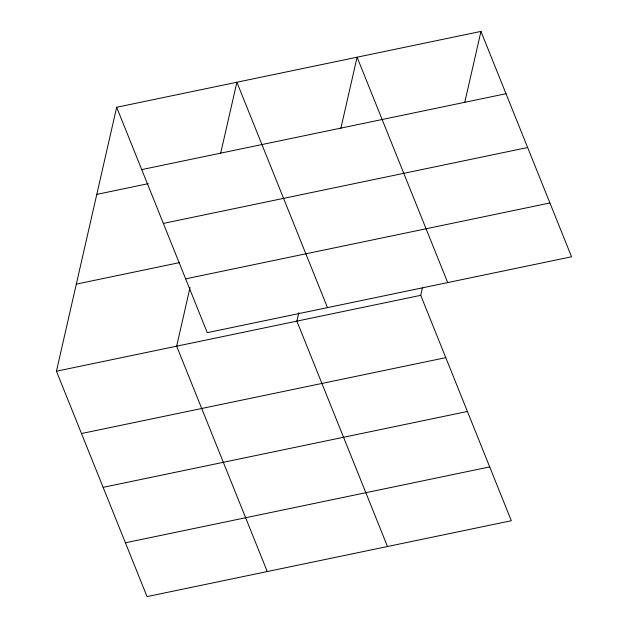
<?xml version="1.0" encoding="UTF-8"?>
<svg xmlns="http://www.w3.org/2000/svg" width="628" height="628" viewBox="0 0 628 628"><rect width="100%" height="100%" fill="white"/><g stroke="black" fill="none" stroke-linecap="round" stroke-linejoin="round"><path stroke-width="0.94" d="M422.456 287.765L420.729 295.333L511.333 520.722L147.038 596.6L56.442 371.219L116.667 107.278L480.962 31.4L571.559 256.781L207.271 332.667L116.667 107.278M190.048 287.475L176.656 346.177L267.261 571.559M220.679 153.248L236.882 82.237L327.486 307.626M298.81 312.611L296.871 321.136L387.476 546.517M340.894 128.206L357.096 57.203L447.701 282.584M464.751 102.403L480.962 31.4M141.724 169.599L506.011 93.713M96.791 194.382L148.31 183.651M163.351 223.411L527.638 147.533M76.318 284.115L179.357 262.653M185.637 278.856L549.932 202.97M56.442 371.219L420.729 295.333M81.491 433.532L445.778 357.654M103.125 487.344L467.413 411.466M125.412 542.788L489.699 466.91"/></g></svg>
